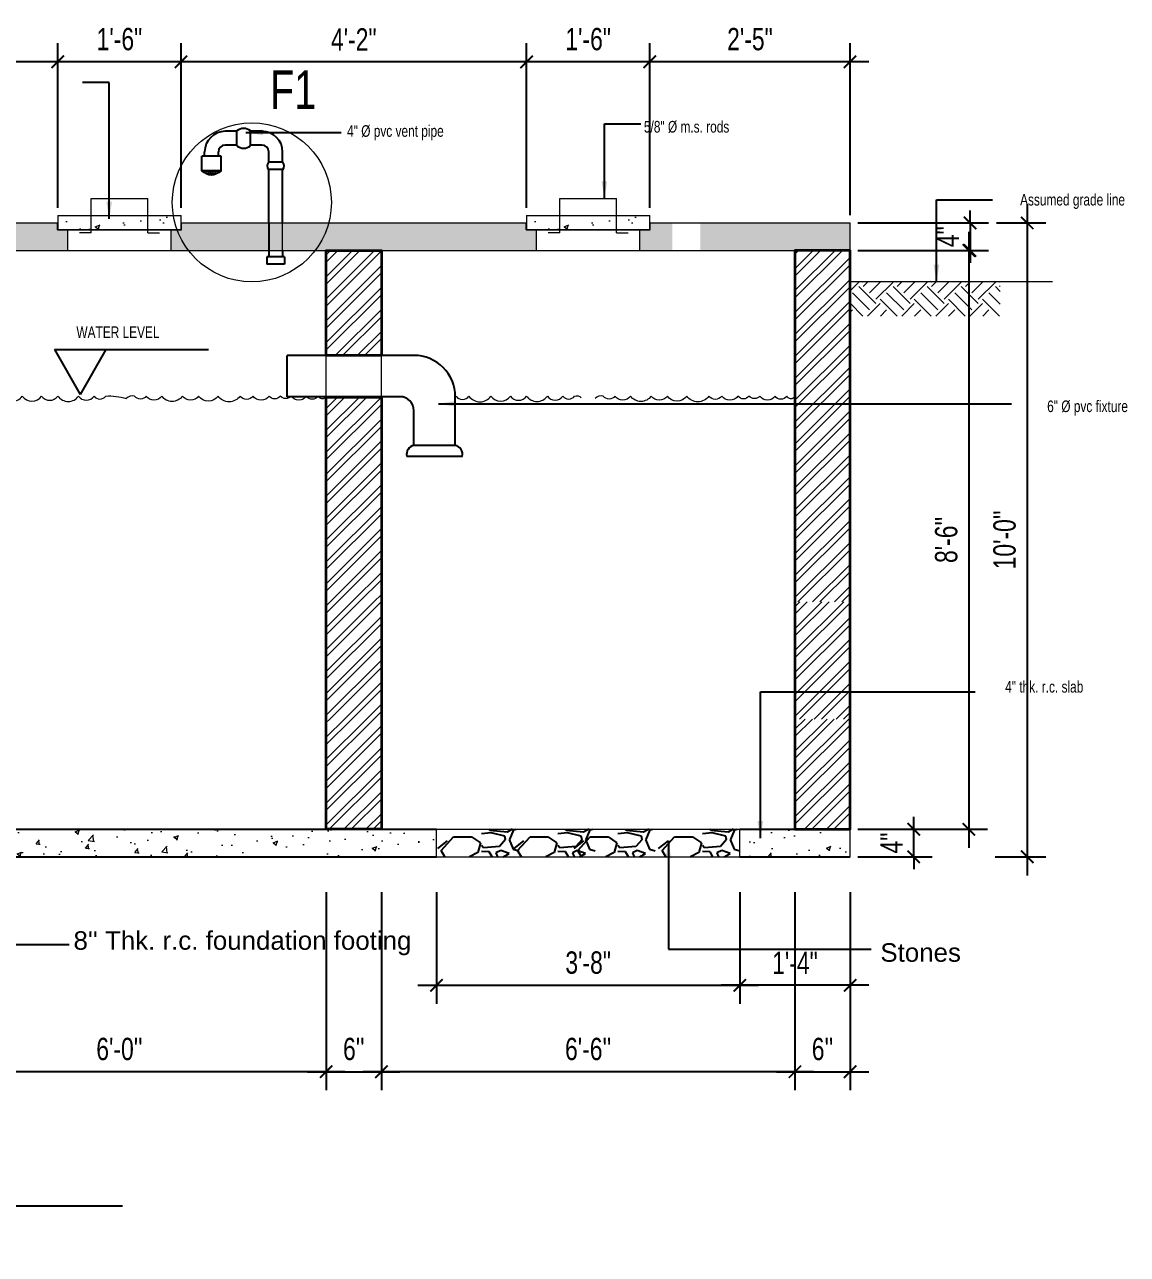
# Model space of a CAD drawing. Header units: inches. Extents: x 8351 to 42256, y 21052 to 33437.
# Drawn here: x 17226.1 to 17386.1, y 24274.4 to 24452.9 of the extents above; entities that cross this region are included whole.
import ezdxf
from ezdxf.enums import TextEntityAlignment as Align

# ---------------------------------------------------------------- set-up
doc = ezdxf.new("R2010")
doc.units = ezdxf.units.IN
doc.header["$MEASUREMENT"] = 0
for name, color, linetype, lineweight in [('A-ANNO-NOTE', 7, 'Continuous', 9), ('text', 7, 'Continuous', 9), ('wall', 7, 'Continuous', 53)]:
    doc.layers.add(name, color=color, linetype=linetype, lineweight=lineweight)
doc.styles.add('AEP', font='swisscl.ttf')
doc.styles.add('AEP style', font='swisscl.ttf')
doc.styles.add('RomanS', font='tahoma.ttf')
doc.styles.add('SANSSERIFBOLD', font='sanssb__.ttf')
doc.styles.add('style1', font='arial.ttf')
doc.dimstyles.new('BB', dxfattribs={"dimscale": 20, "dimtxt": 0.18, "dimasz": 0.125, "dimexe": 0.18, "dimexo": 0.0625, "dimgap": 0.09, "dimtad": 1, "dimdec": 0, "dimzin": 0, "dimdsep": 46, "dimlunit": 4, "dimtxsty": 'RomanS', "dimblk": 'ARCHTICK', "dimcen": 0.09, "dimclrt": 4, "dimadec": 0, "dimazin": 0, "dimtfac": 1, "dimtdec": 0, "dimtofl": 0, "dimtmove": 1, "dimatfit": 3, "dimfxl": 1, "dimtolj": 1, "dimtzin": 0, "dimarcsym": 0})
doc.dimstyles.new('IB-1', dxfattribs={"dimscale": 46, "dimtxt": 0.18, "dimasz": 0.1, "dimexe": 0.15, "dimexo": 0.0625, "dimgap": 0.09, "dimtad": 1, "dimdec": 0, "dimzin": 0, "dimdsep": 46, "dimlunit": 4, "dimtxsty": 'AEP', "dimblk": 'ARCHTICK', "dimcen": 0.09, "dimdle": 0.15, "dimclrd": 8, "dimclre": 8, "dimadec": 0, "dimazin": 0, "dimtfac": 1, "dimtdec": 0, "dimtix": 1, "dimtmove": 2, "dimatfit": 3, "dimfxl": 1, "dimtolj": 1, "dimtzin": 0, "dimarcsym": 0})
pattern_1 = [(50, (-65631.3867, 142724.394), (7.17260183, -0.62752135), [0.75, -8.25]), (355, (-65631.387, 142724.394), (-1.38751334, 7.52192134), [0.6, -6.6]), (100.4514, (-65630.789, 142724.342), (5.78509382, 6.89439542), [0.6374019, -7.01142112]), (46.1842, (-65631.387, 142726.394), (10.6724105, -1.65519014), [1.125, -12.375]), (96.6356, (-65630.497, 142726.256), (9.34662706, 9.7411787), [0.9561029, -10.51713]), (351.1842, (-65631.387, 142726.394), (9.34661945, 9.741186), [0.9, -9.9]), (21, (-65630.3867, 142725.894), (5.96907052, -4.0261889), [0.75, -8.25]), (326, (-65630.387, 142725.894), (2.43315332, 7.25150045), [0.6, -6.6]), (71.4514, (-65629.889, 142725.5586), (8.4022263, 3.22530497), [0.6374019, -7.01142112]), (37.5, (-65631.3867, 142724.3941), (0.121598553, 3.32893854), [0, -6.52, 0, -6.7, 0, -6.625]), (7.5, (-65631.3867, 142724.394), (2.630695374, 3.94411712), [0, -3.82, 0, -6.37, 0, -2.525]), (327.5, (-65633.6167, 142724.3941), (5.33822436, -0.225548717), [0, -2.5, 0, -7.8, 0, -10.35]), (317.5, (-65634.6167, 142724.394), (5.8318617, 1.00104982), [0, -3.25, 0, -5.18, 0, -7.35])]
pattern_2 = [(45, (-65631.3867, 142724.3941), (-1.590990258, 1.590990258), []), (45, (-65630.326, 142724.3941), (-1.590990258, 1.590990258), [])]

# ---------------------------------------------------------------- blocks, each defined once
blk = doc.blocks.new('_ArchTick')
at = {"color": 0, "linetype": 'ByBlock', "const_width": 0.15}
blk.add_lwpolyline([(-0.5, -0.5), (0.5, 0.5)], dxfattribs=at)
blk = doc.blocks.new('*D466')
at = {"layer": 'A-ANNO-NOTE', "color": 8, "linetype": 'Continuous', "lineweight": -2, "transparency": 16777216}
for p, q in [((17285.88, 24327), (17285.88, 24310.78)), ((17329.88, 24327), (17329.88, 24310.78)), ((17283.18, 24313.48), (17332.58, 24313.48))]:
    blk.add_line(p, q, dxfattribs=at)
at = {"layer": 'Defpoints', "color": 0, "linetype": 'Continuous', "transparency": 16777216}
for p in [(17285.88, 24328.13), (17329.88, 24328.13), (17329.88, 24313.48)]:
    blk.add_point(p, dxfattribs=at)
at = {"layer": 'A-ANNO-NOTE', "color": 8, "linetype": 'Continuous', "lineweight": -2, "transparency": 16777216, "xscale": 1.8, "yscale": 1.8, "zscale": 1.8, "rotation": 180}
blk.add_blockref('_ArchTick', (17285.88, 24313.48), dxfattribs=at)
at = {"layer": 'A-ANNO-NOTE', "color": 8, "linetype": 'Continuous', "lineweight": -2, "transparency": 16777216, "xscale": 1.8, "yscale": 1.8, "zscale": 1.8}
blk.add_blockref('_ArchTick', (17329.88, 24313.48), dxfattribs=at)
at = {"layer": 'A-ANNO-NOTE', "color": 0, "linetype": 'Continuous', "transparency": 16777216, "insert": (17307.88, 24316.76), "char_height": 3.24, "attachment_point": 5, "style": 'AEP'}
blk.add_mtext('\\A1;3\'-8"', dxfattribs=at)
blk = doc.blocks.new('*D467')
at = {"layer": 'A-ANNO-NOTE', "color": 8, "linetype": 'Continuous', "lineweight": -2, "transparency": 16777216}
for p, q in [((17329.88, 24327), (17329.88, 24310.78)), ((17345.88, 24327), (17345.88, 24310.78)), ((17348.58, 24313.48), (17327.18, 24313.48))]:
    blk.add_line(p, q, dxfattribs=at)
at = {"layer": 'Defpoints', "color": 0, "linetype": 'Continuous', "transparency": 16777216}
for p in [(17329.88, 24328.13), (17345.88, 24328.13), (17329.88, 24313.48)]:
    blk.add_point(p, dxfattribs=at)
at = {"layer": 'A-ANNO-NOTE', "color": 8, "linetype": 'Continuous', "lineweight": -2, "transparency": 16777216, "xscale": 1.8, "yscale": 1.8, "zscale": 1.8, "rotation": 180}
blk.add_blockref('_ArchTick', (17329.88, 24313.48), dxfattribs=at)
at = {"layer": 'A-ANNO-NOTE', "color": 8, "linetype": 'Continuous', "lineweight": -2, "transparency": 16777216, "xscale": 1.8, "yscale": 1.8, "zscale": 1.8}
blk.add_blockref('_ArchTick', (17345.88, 24313.48), dxfattribs=at)
at = {"layer": 'A-ANNO-NOTE', "color": 0, "linetype": 'Continuous', "transparency": 16777216, "insert": (17337.88, 24316.72), "char_height": 3.24, "attachment_point": 5, "style": 'AEP'}
blk.add_mtext('\\A1;1\'-4"', dxfattribs=at)
blk = doc.blocks.new('*D508')
at = {"layer": 'A-ANNO-NOTE', "color": 8, "linetype": 'Continuous', "lineweight": -2, "transparency": 16777216}
for p, q in [((17363.28, 24424.13), (17363.28, 24425.93)), ((17347.01, 24424.13), (17365.98, 24424.13)), ((17363.28, 24424.13), (17363.28, 24420.13)), ((17347.01, 24420.13), (17365.98, 24420.13)), ((17363.28, 24420.13), (17363.28, 24418.33))]:
    blk.add_line(p, q, dxfattribs=at)
at = {"layer": 'Defpoints', "color": 0, "linetype": 'Continuous', "transparency": 16777216}
for p in [(17345.88, 24424.13), (17345.88, 24420.13), (17363.28, 24420.13)]:
    blk.add_point(p, dxfattribs=at)
at = {"layer": 'A-ANNO-NOTE', "color": 8, "linetype": 'Continuous', "lineweight": -2, "transparency": 16777216, "xscale": 1.8, "yscale": 1.8, "zscale": 1.8}
for p, rotation in [((17363.28, 24424.13), 270), ((17363.28, 24420.13), 90)]:
    blk.add_blockref('_ArchTick', p, dxfattribs=dict(at, rotation=rotation))
at = {"layer": 'A-ANNO-NOTE', "color": 0, "linetype": 'Continuous', "transparency": 16777216, "insert": (17360.04, 24422.13), "char_height": 3.24, "attachment_point": 5, "rotation": 90, "style": 'AEP'}
blk.add_mtext('\\A1;4"', dxfattribs=at)
blk = doc.blocks.new('*D462')
at = {"layer": 'A-ANNO-NOTE', "color": 8, "linetype": 'Continuous', "lineweight": -2, "transparency": 16777216}
for p, q in [((17269.88, 24327), (17269.88, 24298.24)), ((17209.88, 24317.47), (17209.88, 24298.24)), ((17272.58, 24300.94), (17207.18, 24300.94))]:
    blk.add_line(p, q, dxfattribs=at)
at = {"layer": 'Defpoints', "color": 0, "linetype": 'Continuous', "transparency": 16777216}
for p in [(17269.88, 24328.13), (17209.88, 24318.6), (17209.88, 24300.94)]:
    blk.add_point(p, dxfattribs=at)
at = {"layer": 'A-ANNO-NOTE', "color": 8, "linetype": 'Continuous', "lineweight": -2, "transparency": 16777216, "xscale": 1.8, "yscale": 1.8, "zscale": 1.8, "rotation": 180}
blk.add_blockref('_ArchTick', (17209.88, 24300.94), dxfattribs=at)
at = {"layer": 'A-ANNO-NOTE', "color": 8, "linetype": 'Continuous', "lineweight": -2, "transparency": 16777216, "xscale": 1.8, "yscale": 1.8, "zscale": 1.8}
blk.add_blockref('_ArchTick', (17269.88, 24300.94), dxfattribs=at)
at = {"layer": 'A-ANNO-NOTE', "color": 0, "linetype": 'Continuous', "transparency": 16777216, "insert": (17239.88, 24304.22), "char_height": 3.24, "attachment_point": 5, "style": 'AEP'}
blk.add_mtext("\\A1;6'-0''", dxfattribs=at)
blk = doc.blocks.new('*D463')
at = {"layer": 'A-ANNO-NOTE', "color": 8, "linetype": 'Continuous', "lineweight": -2, "transparency": 16777216}
for p, q in [((17269.88, 24327), (17269.88, 24298.24)), ((17277.88, 24327), (17277.88, 24298.24)), ((17267.18, 24300.94), (17280.58, 24300.94))]:
    blk.add_line(p, q, dxfattribs=at)
at = {"layer": 'Defpoints', "color": 0, "linetype": 'Continuous', "transparency": 16777216}
for p in [(17269.88, 24328.13), (17277.88, 24328.13), (17277.88, 24300.94)]:
    blk.add_point(p, dxfattribs=at)
at = {"layer": 'A-ANNO-NOTE', "color": 8, "linetype": 'Continuous', "lineweight": -2, "transparency": 16777216, "xscale": 1.8, "yscale": 1.8, "zscale": 1.8, "rotation": 180}
blk.add_blockref('_ArchTick', (17269.88, 24300.94), dxfattribs=at)
at = {"layer": 'A-ANNO-NOTE', "color": 8, "linetype": 'Continuous', "lineweight": -2, "transparency": 16777216, "xscale": 1.8, "yscale": 1.8, "zscale": 1.8}
blk.add_blockref('_ArchTick', (17277.88, 24300.94), dxfattribs=at)
at = {"layer": 'A-ANNO-NOTE', "color": 0, "linetype": 'Continuous', "transparency": 16777216, "insert": (17273.88, 24304.22), "char_height": 3.24, "attachment_point": 5, "style": 'AEP'}
blk.add_mtext("\\A1;6''", dxfattribs=at)
blk = doc.blocks.new('*D464')
at = {"layer": 'A-ANNO-NOTE', "color": 8, "linetype": 'Continuous', "lineweight": -2, "transparency": 16777216}
for p, q in [((17337.88, 24327), (17337.88, 24298.24)), ((17277.88, 24325.88), (17277.88, 24298.24)), ((17340.58, 24300.94), (17275.18, 24300.94))]:
    blk.add_line(p, q, dxfattribs=at)
at = {"layer": 'Defpoints', "color": 0, "linetype": 'Continuous', "transparency": 16777216}
for p in [(17337.88, 24328.13), (17277.88, 24327), (17277.88, 24300.94)]:
    blk.add_point(p, dxfattribs=at)
at = {"layer": 'A-ANNO-NOTE', "color": 8, "linetype": 'Continuous', "lineweight": -2, "transparency": 16777216, "xscale": 1.8, "yscale": 1.8, "zscale": 1.8, "rotation": 180}
blk.add_blockref('_ArchTick', (17277.88, 24300.94), dxfattribs=at)
at = {"layer": 'A-ANNO-NOTE', "color": 8, "linetype": 'Continuous', "lineweight": -2, "transparency": 16777216, "xscale": 1.8, "yscale": 1.8, "zscale": 1.8}
blk.add_blockref('_ArchTick', (17337.88, 24300.94), dxfattribs=at)
at = {"layer": 'A-ANNO-NOTE', "color": 0, "linetype": 'Continuous', "transparency": 16777216, "insert": (17307.88, 24304.22), "char_height": 3.24, "attachment_point": 5, "style": 'AEP'}
blk.add_mtext("\\A1;6'-6''", dxfattribs=at)
blk = doc.blocks.new('*D496')
at = {"layer": 'A-ANNO-NOTE', "color": 8, "linetype": 'Continuous', "lineweight": -2, "transparency": 16777216}
for p, q in [((17363.11, 24422.83), (17363.11, 24333.43)), ((17347.01, 24420.13), (17365.81, 24420.13)), ((17355.01, 24336.13), (17365.81, 24336.13))]:
    blk.add_line(p, q, dxfattribs=at)
at = {"layer": 'Defpoints', "color": 0, "linetype": 'Continuous', "transparency": 16777216}
for p in [(17345.88, 24420.13), (17353.88, 24336.13), (17363.11, 24336.13)]:
    blk.add_point(p, dxfattribs=at)
at = {"layer": 'A-ANNO-NOTE', "color": 8, "linetype": 'Continuous', "lineweight": -2, "transparency": 16777216, "xscale": 1.8, "yscale": 1.8, "zscale": 1.8}
for p, rotation in [((17363.11, 24420.13), 90), ((17363.11, 24336.13), 270)]:
    blk.add_blockref('_ArchTick', p, dxfattribs=dict(at, rotation=rotation))
at = {"layer": 'A-ANNO-NOTE', "color": 0, "linetype": 'Continuous', "transparency": 16777216, "insert": (17359.84, 24378.13), "char_height": 3.24, "attachment_point": 5, "rotation": 90, "style": 'AEP'}
blk.add_mtext("\\A1;8'-6''", dxfattribs=at)
blk = doc.blocks.new('*D500')
at = {"layer": 'A-ANNO-NOTE', "color": 8, "linetype": 'Continuous', "lineweight": -2, "transparency": 16777216}
for p, q in [((17194.82, 24426.32), (17194.82, 24450.21)), ((17230.94, 24426.32), (17230.94, 24450.21)), ((17233.64, 24447.51), (17192.12, 24447.51))]:
    blk.add_line(p, q, dxfattribs=at)
at = {"layer": 'Defpoints', "color": 0, "linetype": 'Continuous', "transparency": 16777216}
for p in [(17194.82, 24447.51), (17194.82, 24425.19), (17230.94, 24425.19)]:
    blk.add_point(p, dxfattribs=at)
at = {"layer": 'A-ANNO-NOTE', "color": 8, "linetype": 'Continuous', "lineweight": -2, "transparency": 16777216, "xscale": 1.8, "yscale": 1.8, "zscale": 1.8, "rotation": 180}
blk.add_blockref('_ArchTick', (17194.82, 24447.51), dxfattribs=at)
at = {"layer": 'A-ANNO-NOTE', "color": 8, "linetype": 'Continuous', "lineweight": -2, "transparency": 16777216, "xscale": 1.8, "yscale": 1.8, "zscale": 1.8}
blk.add_blockref('_ArchTick', (17230.94, 24447.51), dxfattribs=at)
at = {"layer": 'A-ANNO-NOTE', "color": 0, "linetype": 'Continuous', "transparency": 16777216, "insert": (17212.88, 24450.79), "char_height": 3.24, "attachment_point": 5, "style": 'AEP'}
blk.add_mtext("\\A1;3'", dxfattribs=at)
blk = doc.blocks.new('*D501')
at = {"layer": 'A-ANNO-NOTE', "color": 8, "linetype": 'Continuous', "lineweight": -2, "transparency": 16777216}
for p, q in [((17230.94, 24426.32), (17230.94, 24450.21)), ((17248.82, 24426.32), (17248.82, 24450.21)), ((17251.52, 24447.51), (17228.24, 24447.51))]:
    blk.add_line(p, q, dxfattribs=at)
at = {"layer": 'Defpoints', "color": 0, "linetype": 'Continuous', "transparency": 16777216}
for p in [(17230.94, 24447.51), (17230.94, 24425.19), (17248.82, 24425.19)]:
    blk.add_point(p, dxfattribs=at)
at = {"layer": 'A-ANNO-NOTE', "color": 8, "linetype": 'Continuous', "lineweight": -2, "transparency": 16777216, "xscale": 1.8, "yscale": 1.8, "zscale": 1.8, "rotation": 180}
blk.add_blockref('_ArchTick', (17230.94, 24447.51), dxfattribs=at)
at = {"layer": 'A-ANNO-NOTE', "color": 8, "linetype": 'Continuous', "lineweight": -2, "transparency": 16777216, "xscale": 1.8, "yscale": 1.8, "zscale": 1.8}
blk.add_blockref('_ArchTick', (17248.82, 24447.51), dxfattribs=at)
at = {"layer": 'A-ANNO-NOTE', "color": 0, "linetype": 'Continuous', "transparency": 16777216, "insert": (17239.88, 24450.79), "char_height": 3.24, "attachment_point": 5, "style": 'AEP'}
blk.add_mtext('\\A1;1\'-6"', dxfattribs=at)
blk = doc.blocks.new('*D502')
at = {"layer": 'A-ANNO-NOTE', "color": 8, "linetype": 'Continuous', "lineweight": -2, "transparency": 16777216}
for p, q in [((17248.82, 24428.63), (17248.82, 24450.21)), ((17298.94, 24426.32), (17298.94, 24450.21)), ((17301.64, 24447.51), (17246.12, 24447.51))]:
    blk.add_line(p, q, dxfattribs=at)
at = {"layer": 'Defpoints', "color": 0, "linetype": 'Continuous', "transparency": 16777216}
for p in [(17248.82, 24447.51), (17248.82, 24427.5), (17298.94, 24425.19)]:
    blk.add_point(p, dxfattribs=at)
at = {"layer": 'A-ANNO-NOTE', "color": 8, "linetype": 'Continuous', "lineweight": -2, "transparency": 16777216, "xscale": 1.8, "yscale": 1.8, "zscale": 1.8, "rotation": 180}
blk.add_blockref('_ArchTick', (17248.82, 24447.51), dxfattribs=at)
at = {"layer": 'A-ANNO-NOTE', "color": 8, "linetype": 'Continuous', "lineweight": -2, "transparency": 16777216, "xscale": 1.8, "yscale": 1.8, "zscale": 1.8}
blk.add_blockref('_ArchTick', (17298.94, 24447.51), dxfattribs=at)
at = {"layer": 'A-ANNO-NOTE', "color": 0, "linetype": 'Continuous', "transparency": 16777216, "insert": (17273.88, 24450.76), "char_height": 3.24, "attachment_point": 5, "style": 'AEP'}
blk.add_mtext('\\A1;4\'-2"', dxfattribs=at)
blk = doc.blocks.new('*D503')
at = {"layer": 'A-ANNO-NOTE', "color": 8, "linetype": 'Continuous', "lineweight": -2, "transparency": 16777216}
for p, q in [((17298.94, 24428.63), (17298.94, 24450.21)), ((17316.82, 24426.32), (17316.82, 24450.21)), ((17319.52, 24447.51), (17296.24, 24447.51))]:
    blk.add_line(p, q, dxfattribs=at)
at = {"layer": 'Defpoints', "color": 0, "linetype": 'Continuous', "transparency": 16777216}
for p in [(17298.94, 24447.51), (17298.94, 24427.5), (17316.82, 24425.19)]:
    blk.add_point(p, dxfattribs=at)
at = {"layer": 'A-ANNO-NOTE', "color": 8, "linetype": 'Continuous', "lineweight": -2, "transparency": 16777216, "xscale": 1.8, "yscale": 1.8, "zscale": 1.8, "rotation": 180}
blk.add_blockref('_ArchTick', (17298.94, 24447.51), dxfattribs=at)
at = {"layer": 'A-ANNO-NOTE', "color": 8, "linetype": 'Continuous', "lineweight": -2, "transparency": 16777216, "xscale": 1.8, "yscale": 1.8, "zscale": 1.8}
blk.add_blockref('_ArchTick', (17316.82, 24447.51), dxfattribs=at)
at = {"layer": 'A-ANNO-NOTE', "color": 0, "linetype": 'Continuous', "transparency": 16777216, "insert": (17307.88, 24450.79), "char_height": 3.24, "attachment_point": 5, "style": 'AEP'}
blk.add_mtext('\\A1;1\'-6"', dxfattribs=at)
blk = doc.blocks.new('*D465')
at = {"layer": 'A-ANNO-NOTE', "color": 8, "linetype": 'Continuous', "lineweight": -2, "transparency": 16777216}
for p, q in [((17316.82, 24428.63), (17316.82, 24450.21)), ((17345.88, 24425.25), (17345.88, 24450.21)), ((17348.58, 24447.51), (17314.12, 24447.51))]:
    blk.add_line(p, q, dxfattribs=at)
at = {"layer": 'Defpoints', "color": 0, "linetype": 'Continuous', "transparency": 16777216}
for p in [(17316.82, 24447.51), (17316.82, 24427.5), (17345.88, 24424.13)]:
    blk.add_point(p, dxfattribs=at)
at = {"layer": 'A-ANNO-NOTE', "color": 8, "linetype": 'Continuous', "lineweight": -2, "transparency": 16777216, "xscale": 1.8, "yscale": 1.8, "zscale": 1.8, "rotation": 180}
blk.add_blockref('_ArchTick', (17316.82, 24447.51), dxfattribs=at)
at = {"layer": 'A-ANNO-NOTE', "color": 8, "linetype": 'Continuous', "lineweight": -2, "transparency": 16777216, "xscale": 1.8, "yscale": 1.8, "zscale": 1.8}
blk.add_blockref('_ArchTick', (17345.88, 24447.51), dxfattribs=at)
at = {"layer": 'A-ANNO-NOTE', "color": 0, "linetype": 'Continuous', "transparency": 16777216, "insert": (17331.35, 24450.79), "char_height": 3.24, "attachment_point": 5, "style": 'AEP'}
blk.add_mtext('\\A1;2\'-5"', dxfattribs=at)
blk = doc.blocks.new('*D494')
at = {"layer": 'A-ANNO-NOTE', "color": 8, "linetype": 'Continuous', "lineweight": -2, "transparency": 16777216}
for p, q in [((17355.11, 24336.13), (17355.11, 24337.93)), ((17347.01, 24336.13), (17357.81, 24336.13)), ((17355.11, 24332.13), (17355.11, 24336.13)), ((17347.01, 24332.13), (17357.81, 24332.13)), ((17355.11, 24332.13), (17355.11, 24330.33))]:
    blk.add_line(p, q, dxfattribs=at)
at = {"layer": 'Defpoints', "color": 0, "linetype": 'Continuous', "transparency": 16777216}
for p in [(17345.88, 24336.13), (17355.11, 24336.13), (17345.88, 24332.13)]:
    blk.add_point(p, dxfattribs=at)
at = {"layer": 'A-ANNO-NOTE', "color": 8, "linetype": 'Continuous', "lineweight": -2, "transparency": 16777216, "xscale": 1.8, "yscale": 1.8, "zscale": 1.8}
for p, rotation in [((17355.11, 24336.13), 270), ((17355.11, 24332.13), 90)]:
    blk.add_blockref('_ArchTick', p, dxfattribs=dict(at, rotation=rotation))
at = {"layer": 'A-ANNO-NOTE', "color": 0, "linetype": 'Continuous', "transparency": 16777216, "insert": (17351.87, 24334.13), "char_height": 3.24, "attachment_point": 5, "rotation": 90, "style": 'AEP'}
blk.add_mtext('\\A1;4"', dxfattribs=at)
blk = doc.blocks.new('*D459')
at = {"layer": 'A-ANNO-NOTE', "color": 8, "linetype": 'Continuous', "lineweight": -2, "transparency": 16777216}
for p, q in [((17337.88, 24327), (17337.88, 24298.24)), ((17345.88, 24327), (17345.88, 24298.24)), ((17335.18, 24300.94), (17348.58, 24300.94))]:
    blk.add_line(p, q, dxfattribs=at)
at = {"layer": 'Defpoints', "color": 0, "linetype": 'Continuous', "transparency": 16777216}
for p in [(17337.88, 24328.13), (17345.88, 24328.13), (17345.88, 24300.94)]:
    blk.add_point(p, dxfattribs=at)
at = {"layer": 'A-ANNO-NOTE', "color": 8, "linetype": 'Continuous', "lineweight": -2, "transparency": 16777216, "xscale": 1.8, "yscale": 1.8, "zscale": 1.8, "rotation": 180}
blk.add_blockref('_ArchTick', (17337.88, 24300.94), dxfattribs=at)
at = {"layer": 'A-ANNO-NOTE', "color": 8, "linetype": 'Continuous', "lineweight": -2, "transparency": 16777216, "xscale": 1.8, "yscale": 1.8, "zscale": 1.8}
blk.add_blockref('_ArchTick', (17345.88, 24300.94), dxfattribs=at)
at = {"layer": 'A-ANNO-NOTE', "color": 0, "linetype": 'Continuous', "transparency": 16777216, "insert": (17341.88, 24304.22), "char_height": 3.24, "attachment_point": 5, "style": 'AEP'}
blk.add_mtext("\\A1;6''", dxfattribs=at)
blk = doc.blocks.new('*D460')
at = {"layer": 'A-ANNO-NOTE', "color": 8, "linetype": 'Continuous', "lineweight": -2, "transparency": 16777216}
for p, q in [((17371.58, 24426.83), (17371.58, 24329.43)), ((17367.11, 24424.13), (17374.28, 24424.13)), ((17366.94, 24332.13), (17374.28, 24332.13))]:
    blk.add_line(p, q, dxfattribs=at)
at = {"layer": 'Defpoints', "color": 0, "linetype": 'Continuous', "transparency": 16777216}
for p in [(17365.98, 24424.13), (17365.81, 24332.13), (17371.58, 24332.13)]:
    blk.add_point(p, dxfattribs=at)
at = {"layer": 'A-ANNO-NOTE', "color": 8, "linetype": 'Continuous', "lineweight": -2, "transparency": 16777216, "xscale": 1.8, "yscale": 1.8, "zscale": 1.8}
for p, rotation in [((17371.58, 24424.13), 90), ((17371.58, 24332.13), 270)]:
    blk.add_blockref('_ArchTick', p, dxfattribs=dict(at, rotation=rotation))
at = {"layer": 'A-ANNO-NOTE', "color": 0, "linetype": 'Continuous', "transparency": 16777216, "insert": (17368.3, 24378.13), "char_height": 3.24, "attachment_point": 5, "rotation": 90, "style": 'AEP'}
blk.add_mtext("\\A1;10'-0''", dxfattribs=at)
blk = doc.blocks.new('*U419')
blk.add_line((0.8423, -0.5126), (3.7919, -0.5126))
at = {"lineweight": 25}
blk.add_circle((0.5923, -0.5126), 0.25, dxfattribs=at)
at = {"insert": (0.9523, -0.5907), "char_height": 0.09375, "width": 0.391625, "attachment_point": 1, "style": 'SANSSERIFBOLD'}
blk.add_mtext('Scale: ', dxfattribs=at)
at = {"ltscale": 15, "style": 'SANSSERIFBOLD', "flags": 8}
blk.add_attdef('VIEWNAME', text='', height=0.1875, dxfattribs=at).set_placement((0.9422, -0.5109), align=Align.BOTTOM_LEFT)
blk.add_attdef('#', text='', height=0.1875, dxfattribs=at).set_placement((0.5922, -0.5109), align=Align.MIDDLE_CENTER)
blk.add_attdef('VPSCALE', text='', height=0.0938, dxfattribs=at).set_placement((1.3617, -0.589), align=Align.TOP_LEFT)

msp = doc.modelspace()

# ---------------------------------------------------------------- hatches: boundary and pattern name
at = {"layer": 'A-ANNO-NOTE', "linetype": 'Continuous'}
h = msp.add_hatch(dxfattribs=at)
h.set_pattern_fill('AR-CONC', color=0, style=0)
h.set_pattern_definition([(50, (-65577.3867, 142724.394), (7.17260183, -0.62752135), [0.75, -8.25]), (355, (-65577.387, 142724.394), (-1.38751334, 7.52192134), [0.6, -6.6]), (100.4514, (-65576.789, 142724.342), (5.78509382, 6.89439542), [0.6374019, -7.01142112]), (46.1842, (-65577.387, 142726.394), (10.6724105, -1.65519014), [1.125, -12.375]), (96.6356, (-65576.497, 142726.256), (9.34662706, 9.7411787), [0.9561029, -10.51713]), (351.1842, (-65577.387, 142726.394), (9.34661945, 9.741186), [0.9, -9.9]), (21, (-65576.3867, 142725.894), (5.96907052, -4.0261889), [0.75, -8.25]), (326, (-65576.387, 142725.894), (2.43315332, 7.25150045), [0.6, -6.6]), (71.4514, (-65575.889, 142725.5586), (8.4022263, 3.22530497), [0.6374019, -7.01142112]), (37.5, (-65577.3867, 142724.3941), (0.121598553, 3.32893854), [0, -6.52, 0, -6.7, 0, -6.625]), (7.5, (-65577.3867, 142724.394), (2.630695374, 3.94411712), [0, -3.82, 0, -6.37, 0, -2.525]), (327.5, (-65579.6167, 142724.3941), (5.33822436, -0.225548717), [0, -2.5, 0, -7.8, 0, -10.35]), (317.5, (-65580.6167, 142724.394), (5.8318617, 1.00104982), [0, -3.25, 0, -5.18, 0, -7.35])])
h.paths.add_polyline_path([(17235.76, 24423.19), (17235.76, 24425.19), (17230.94, 24425.19), (17230.94, 24423.19)])
h.paths.add_polyline_path([(17235.76, 24425.19), (17235.76, 24423.19), (17244, 24423.19), (17244, 24425.19)])
h.paths.add_polyline_path([(17244, 24425.19), (17244, 24423.19), (17248.82, 24423.19), (17248.82, 24425.19)])
h = msp.add_hatch(dxfattribs=at)
h.set_pattern_fill('AR-CONC', color=0, style=0)
h.set_pattern_definition([(50, (-65509.3867, 142724.394), (7.17260183, -0.62752135), [0.75, -8.25]), (355, (-65509.387, 142724.394), (-1.38751334, 7.52192134), [0.6, -6.6]), (100.4514, (-65508.789, 142724.342), (5.78509382, 6.89439542), [0.6374019, -7.01142112]), (46.1842, (-65509.387, 142726.394), (10.6724105, -1.65519014), [1.125, -12.375]), (96.6356, (-65508.497, 142726.256), (9.34662706, 9.7411787), [0.9561029, -10.51713]), (351.1842, (-65509.387, 142726.394), (9.34661945, 9.741186), [0.9, -9.9]), (21, (-65508.3867, 142725.894), (5.96907052, -4.0261889), [0.75, -8.25]), (326, (-65508.387, 142725.894), (2.43315332, 7.25150045), [0.6, -6.6]), (71.4514, (-65507.889, 142725.5586), (8.4022263, 3.22530497), [0.6374019, -7.01142112]), (37.5, (-65509.3867, 142724.3941), (0.121598553, 3.32893854), [0, -6.52, 0, -6.7, 0, -6.625]), (7.5, (-65509.3867, 142724.394), (2.630695374, 3.94411712), [0, -3.82, 0, -6.37, 0, -2.525]), (327.5, (-65511.6167, 142724.3941), (5.33822436, -0.225548717), [0, -2.5, 0, -7.8, 0, -10.35]), (317.5, (-65512.6167, 142724.394), (5.8318617, 1.00104982), [0, -3.25, 0, -5.18, 0, -7.35])])
h.paths.add_polyline_path([(17303.76, 24423.19), (17303.76, 24425.19), (17298.94, 24425.19), (17298.94, 24423.19)])
h.paths.add_polyline_path([(17303.76, 24425.19), (17303.76, 24423.19), (17312, 24423.19), (17312, 24425.19)])
h.paths.add_polyline_path([(17312, 24425.19), (17312, 24423.19), (17316.82, 24423.19), (17316.82, 24425.19)])
h = msp.add_hatch(dxfattribs=at)
h.set_pattern_fill('AR-CONC', color=0, style=0)
h.set_pattern_definition(pattern_1)
h.paths.add_polyline_path([(17178.38, 24420.13), (17178.38, 24423.13), (17176.88, 24423.13), (17176.88, 24424.13), (17173.88, 24424.13), (17169.88, 24424.13), (17169.88, 24420.13)])
h.paths.add_polyline_path([(17232.38, 24420.13), (17232.38, 24423.13), (17230.88, 24423.13), (17230.88, 24424.13), (17194.88, 24424.13), (17194.88, 24423.13), (17193.38, 24423.13), (17193.38, 24420.13), (17197.88, 24420.13)])
h.paths.add_polyline_path([(17300.38, 24420.13), (17300.38, 24423.13), (17298.88, 24423.13), (17298.88, 24424.13), (17248.88, 24424.13), (17248.88, 24423.13), (17248.88, 24420.13)])
h.paths.add_polyline_path([(17247.38, 24420.13), (17248.88, 24420.13), (17248.88, 24423.13), (17247.38, 24423.13)])
h.paths.add_polyline_path([(17320.1, 24420.13), (17320.1, 24424.13), (17316.88, 24424.13), (17316.88, 24423.13), (17315.38, 24423.13), (17315.38, 24420.13)])
h.paths.add_polyline_path([(17324.16, 24424.13), (17324.16, 24420.13), (17345.88, 24420.13), (17345.88, 24424.13)])
h = msp.add_hatch(dxfattribs=at)
h.set_pattern_fill('ANSI32', color=0, scale=6, style=0)
h.set_pattern_definition(pattern_2)
h.paths.add_polyline_path([(17277.88, 24420.13), (17269.88, 24420.13), (17269.88, 24404.98), (17277.88, 24404.98)])
h.paths.add_polyline_path([(17269.88, 24369.13), (17277.88, 24369.13), (17277.88, 24398.85), (17269.88, 24398.85)])
h.paths.add_polyline_path([(17277.88, 24352.13), (17269.88, 24352.13), (17269.88, 24336.13), (17277.88, 24336.13)])
h = msp.add_hatch(dxfattribs=at)
h.set_pattern_fill('ANSI32', color=0, scale=6, style=0)
h.set_pattern_definition(pattern_2)
h.paths.add_polyline_path([(17337.88, 24369.13), (17345.88, 24369.13), (17345.88, 24420.13), (17337.88, 24420.13)])
h.paths.add_polyline_path([(17345.88, 24352.13), (17337.88, 24352.13), (17337.88, 24336.13), (17345.88, 24336.13)])
h = msp.add_hatch(dxfattribs=at)
h.set_pattern_fill('EARTH', color=0, scale=14, angle=45, style=0)
h.set_pattern_definition([(135, (100147.1472, 142724.394), (-4e-16, 4.94974747), [3.5, -3.5]), (135, (100148.0753, 142725.3222), (-4e-16, 4.94974747), [3.5, -3.5]), (135, (100149.0034, 142726.2503), (-4e-16, 4.94974747), [3.5, -3.5]), (45, (100149.0034, 142726.869), (4.94974747, 4e-16), [3.5, -3.5]), (45, (100148.0753, 142727.797), (4.94974747, 4e-16), [3.5, -3.5]), (45, (100147.1472, 142728.725), (4.94974747, 4e-16), [3.5, -3.5])])
h.paths.add_polyline_path([(17345.88, 24415.64), (17367.67, 24415.64), (17367.67, 24410.61), (17345.88, 24410.61)])
h = msp.add_hatch(dxfattribs=at)
h.set_pattern_fill('ANSI32', color=0, scale=6, style=0)
h.set_pattern_definition(pattern_2)
h.paths.add_polyline_path([(17277.88, 24369.13), (17269.88, 24369.13), (17269.88, 24352.13), (17277.88, 24352.13)])
h = msp.add_hatch(dxfattribs=at)
h.set_pattern_fill('ANSI32', color=0, scale=6, style=0)
h.set_pattern_definition([(45, (344944.256, 271368.869), (-1.590990258, 1.590990258), []), (45, (344945.3166, 271368.869), (-1.590990258, 1.590990258), [])])
h.paths.add_polyline_path([(17337.88, 24353.13), (17345.88, 24353.13), (17345.88, 24369.13), (17337.88, 24369.13)])
h.paths.add_polyline_path([(17345.88, 24352.13), (17345.88, 24353.13), (17337.88, 24353.13), (17337.88, 24352.13)])
h = msp.add_hatch(dxfattribs=at)
h.set_pattern_fill('AR-CONC', color=0, style=0)
h.set_pattern_definition(pattern_1)
h.paths.add_polyline_path([(17201.88, 24336.13), (17201.88, 24332.13), (17285.88, 24332.13), (17285.88, 24336.13)])
h.paths.add_polyline_path([(17345.88, 24332.13), (17345.88, 24336.13), (17329.88, 24336.13), (17329.88, 24332.13)])

# ---------------------------------------------------------------- linework, layer by layer
at = {"color": 0, "linetype": 'ByBlock'}
msp.add_line((17261.62, 24421.53), (17261.62, 24421.53), dxfattribs=at)
at = {"color": 0}
for p, q in [((17230.47, 24405.77), (17234.2, 24399.21)), ((17230.47, 24405.77), (17252.79, 24405.77)), ((17237.93, 24405.77), (17234.2, 24399.21)), ((17293.81, 24335.63), (17292.39, 24335.48)), ((17293.61, 24335.93), (17293.49, 24336.13)), ((17296.11, 24335.73), (17293.61, 24335.93)), ((17295.81, 24335.13), (17293.81, 24335.63)), ((17296.87, 24336.13), (17296.11, 24335.73)), ((17296.51, 24334.63), (17297.11, 24336.03)), ((17297.11, 24336.03), (17297.43, 24336.13)), ((17304.89, 24335.63), (17303.47, 24335.48)), ((17304.69, 24335.93), (17304.57, 24336.13)), ((17307.19, 24335.73), (17304.69, 24335.93)), ((17306.89, 24335.13), (17304.89, 24335.63)), ((17307.96, 24336.13), (17307.19, 24335.73)), ((17307.59, 24334.63), (17308.19, 24336.03)), ((17308.19, 24336.03), (17308.51, 24336.13)), ((17313.6, 24335.63), (17312.18, 24335.48)), ((17313.4, 24335.93), (17313.29, 24336.13)), ((17315.9, 24335.73), (17313.4, 24335.93)), ((17315.6, 24335.13), (17313.6, 24335.63)), ((17316.67, 24336.13), (17315.9, 24335.73)), ((17316.3, 24334.63), (17316.9, 24336.03)), ((17316.9, 24336.03), (17317.22, 24336.13)), ((17325.87, 24335.63), (17324.45, 24335.48)), ((17325.67, 24335.93), (17325.55, 24336.13)), ((17328.17, 24335.73), (17325.67, 24335.93)), ((17327.87, 24335.13), (17325.87, 24335.63)), ((17328.93, 24336.13), (17328.17, 24335.73)), ((17328.57, 24334.63), (17329.17, 24336.03)), ((17329.17, 24336.03), (17329.48, 24336.13)), ((17286.05, 24333.36), (17287.47, 24334.45)), ((17286.57, 24333.05), (17288.36, 24335.05)), ((17288.36, 24335.05), (17290.96, 24335.05)), ((17290.96, 24335.05), (17292.26, 24334.15)), ((17292.26, 24334.15), (17291.86, 24332.75)), ((17292.71, 24333.43), (17292.39, 24333.78)), ((17295.01, 24333.63), (17292.71, 24333.43)), ((17295.91, 24334.63), (17295.01, 24333.63)), ((17295.91, 24334.63), (17295.81, 24335.13)), ((17296.41, 24334.63), (17297.01, 24333.23)), ((17297.13, 24333.36), (17298.55, 24334.45)), ((17297.65, 24333.05), (17299.45, 24335.05)), ((17299.45, 24335.05), (17302.05, 24335.05)), ((17302.05, 24335.05), (17303.35, 24334.15)), ((17303.35, 24334.15), (17302.95, 24332.75)), ((17303.79, 24333.43), (17303.47, 24333.78)), ((17306.09, 24333.63), (17303.79, 24333.43)), ((17305.84, 24333.36), (17307.26, 24334.45)), ((17306.99, 24334.63), (17306.09, 24333.63)), ((17306.36, 24333.05), (17308.16, 24335.05)), ((17306.99, 24334.63), (17306.89, 24335.13)), ((17307.49, 24334.63), (17308.09, 24333.23)), ((17308.16, 24335.05), (17310.76, 24335.05)), ((17310.76, 24335.05), (17312.06, 24334.15)), ((17312.06, 24334.15), (17311.66, 24332.75)), ((17312.5, 24333.43), (17312.18, 24333.78)), ((17314.8, 24333.63), (17312.5, 24333.43)), ((17315.7, 24334.63), (17314.8, 24333.63)), ((17315.7, 24334.63), (17315.6, 24335.13)), ((17316.2, 24334.63), (17316.8, 24333.23)), ((17318.1, 24333.36), (17319.52, 24334.45)), ((17318.62, 24333.05), (17320.42, 24335.05)), ((17320.42, 24335.05), (17323.02, 24335.05)), ((17323.02, 24335.05), (17324.32, 24334.15)), ((17324.32, 24334.15), (17323.92, 24332.75)), ((17324.77, 24333.43), (17324.45, 24333.78)), ((17327.07, 24333.63), (17324.77, 24333.43)), ((17327.97, 24334.63), (17327.07, 24333.63)), ((17327.97, 24334.63), (17327.87, 24335.13)), ((17328.47, 24334.63), (17329.07, 24333.23)), ((17287.11, 24332.13), (17286.57, 24333.05)), ((17291.86, 24332.75), (17290.67, 24332.13)), ((17293.51, 24332.83), (17292.39, 24332.92)), ((17293.94, 24332.13), (17293.51, 24332.83)), ((17295.21, 24333.03), (17294.51, 24332.73)), ((17294.51, 24332.73), (17294.75, 24332.13)), ((17296.41, 24332.63), (17295.21, 24333.03)), ((17295.58, 24332.13), (17296.41, 24332.63)), ((17297.01, 24333.23), (17297.82, 24332.99)), ((17298.19, 24332.13), (17297.65, 24333.05)), ((17302.95, 24332.75), (17301.75, 24332.13)), ((17304.59, 24332.83), (17303.47, 24332.92)), ((17305.02, 24332.13), (17304.59, 24332.83)), ((17306.29, 24333.03), (17305.59, 24332.73)), ((17305.59, 24332.73), (17305.83, 24332.13)), ((17307.49, 24332.63), (17306.29, 24333.03)), ((17306.9, 24332.13), (17306.36, 24333.05)), ((17306.66, 24332.13), (17307.49, 24332.63)), ((17308.09, 24333.23), (17308.91, 24332.99)), ((17311.66, 24332.75), (17310.46, 24332.13)), ((17313.3, 24332.83), (17312.18, 24332.92)), ((17313.73, 24332.13), (17313.3, 24332.83)), ((17315, 24333.03), (17314.3, 24332.73)), ((17314.3, 24332.73), (17314.54, 24332.13)), ((17316.2, 24332.63), (17315, 24333.03)), ((17315.37, 24332.13), (17316.2, 24332.63)), ((17316.8, 24333.23), (17317.62, 24332.99)), ((17319.16, 24332.13), (17318.62, 24333.05)), ((17323.92, 24332.75), (17322.73, 24332.13)), ((17325.57, 24332.83), (17324.45, 24332.92)), ((17325.99, 24332.13), (17325.57, 24332.83)), ((17327.27, 24333.03), (17326.57, 24332.73)), ((17326.57, 24332.73), (17326.81, 24332.13)), ((17328.47, 24332.63), (17327.27, 24333.03)), ((17327.63, 24332.13), (17328.47, 24332.63)), ((17329.07, 24333.23), (17329.88, 24332.99))]:
    msp.add_line(p, q, dxfattribs=at)
at = {"color": 0, "lineweight": 35}
for points in [[(17277.88, 24404.91), (17269.88, 24404.91), (17269.88, 24420.13), (17277.88, 24420.13)], [(17337.88, 24336.13), (17345.88, 24336.13), (17345.88, 24420.13), (17337.88, 24420.13)], [(17269.88, 24398.85), (17277.88, 24398.85), (17277.88, 24336.13), (17269.88, 24336.13)]]:
    msp.add_lwpolyline(points, close=True, dxfattribs=at)
at = {"layer": 'A-ANNO-NOTE', "color": 0, "linetype": 'Continuous'}
for p, q in [((17235.76, 24422.7), (17235.76, 24427.69)), ((17235.76, 24427.69), (17244, 24427.69)), ((17244, 24422.7), (17244, 24427.69)), ((17303.76, 24422.7), (17303.76, 24427.69)), ((17303.76, 24427.69), (17312, 24427.69)), ((17312, 24422.7), (17312, 24427.69)), ((17230.94, 24425.19), (17248.82, 24425.19)), ((17230.94, 24425.19), (17230.94, 24423.19)), ((17248.82, 24423.19), (17248.82, 24425.19)), ((17298.94, 24425.19), (17316.82, 24425.19)), ((17298.94, 24425.19), (17298.94, 24423.19)), ((17316.82, 24423.19), (17316.82, 24425.19)), ((17194.82, 24424.13), (17230.88, 24424.13)), ((17230.88, 24424.13), (17230.94, 24424.13)), ((17230.88, 24423.13), (17230.88, 24424.13)), ((17230.88, 24423.13), (17232.38, 24423.13)), ((17230.94, 24423.19), (17248.82, 24423.19)), ((17232.38, 24423.13), (17247.38, 24423.13)), ((17232.38, 24420.13), (17232.38, 24423.13)), ((17235.76, 24422.7), (17234.07, 24422.7)), ((17244, 24422.7), (17245.69, 24422.7)), ((17247.38, 24423.13), (17248.88, 24423.13)), ((17247.38, 24420.13), (17247.38, 24423.13)), ((17248.82, 24424.13), (17248.88, 24424.13)), ((17248.88, 24424.13), (17298.88, 24424.13)), ((17248.88, 24423.13), (17248.88, 24424.13)), ((17263.56, 24420.13), (17263.56, 24424.13)), ((17298.88, 24423.13), (17298.88, 24424.13)), ((17298.88, 24424.13), (17298.94, 24424.13)), ((17298.88, 24423.13), (17300.38, 24423.13)), ((17298.94, 24423.19), (17316.82, 24423.19)), ((17300.38, 24420.13), (17300.38, 24423.13)), ((17300.38, 24423.13), (17315.38, 24423.13)), ((17303.76, 24422.7), (17302.07, 24422.7)), ((17312, 24422.7), (17313.69, 24422.7)), ((17315.38, 24420.13), (17315.38, 24423.13)), ((17315.38, 24423.13), (17316.88, 24423.13)), ((17316.88, 24424.13), (17316.82, 24424.13)), ((17316.88, 24424.13), (17323.75, 24424.13)), ((17316.88, 24423.13), (17316.88, 24424.13)), ((17323.75, 24424.13), (17345.88, 24424.13)), ((17345.88, 24420.13), (17345.88, 24424.13)), ((17169.88, 24420.13), (17232.38, 24420.13)), ((17232.38, 24420.13), (17247.38, 24420.13)), ((17247.38, 24420.13), (17300.38, 24420.13)), ((17269.88, 24404.98), (17269.88, 24420.13)), ((17277.88, 24404.98), (17277.88, 24420.13)), ((17300.38, 24420.13), (17315.38, 24420.13)), ((17315.38, 24420.13), (17323.75, 24420.13)), ((17323.75, 24420.13), (17345.88, 24420.13)), ((17337.88, 24369.13), (17337.88, 24420.13)), ((17345.88, 24369.13), (17345.88, 24420.13)), ((17345.88, 24415.64), (17375.26, 24415.64)), ((17345.88, 24415.64), (17370.44, 24415.64)), ((17269.88, 24398.85), (17269.88, 24404.98)), ((17277.88, 24404.98), (17269.88, 24404.98)), ((17277.88, 24398.85), (17277.88, 24404.98)), ((17269.88, 24369.13), (17269.88, 24398.85)), ((17277.88, 24398.85), (17269.88, 24398.85)), ((17277.88, 24369.13), (17277.88, 24398.85)), ((17269.88, 24352.13), (17269.88, 24369.13)), ((17269.88, 24352.13), (17269.88, 24369.13)), ((17277.88, 24352.13), (17277.88, 24369.13)), ((17277.88, 24352.13), (17277.88, 24369.13)), ((17337.88, 24352.13), (17337.88, 24369.13)), ((17337.88, 24352.13), (17337.88, 24369.13)), ((17345.88, 24352.13), (17345.88, 24369.13)), ((17345.88, 24352.13), (17345.88, 24369.13)), ((17269.88, 24336.13), (17269.88, 24352.13)), ((17277.88, 24336.13), (17277.88, 24352.13)), ((17337.88, 24336.13), (17337.88, 24352.13)), ((17345.88, 24332.13), (17345.88, 24352.13)), ((17285.88, 24332.13), (17285.88, 24336.13)), ((17285.88, 24336.13), (17329.88, 24336.13)), ((17291.7, 24336.13), (17297.82, 24336.13)), ((17302.78, 24336.13), (17308.91, 24336.13)), ((17311.49, 24336.13), (17317.62, 24336.13)), ((17323.75, 24336.13), (17329.88, 24336.13)), ((17329.88, 24332.13), (17329.88, 24336.13)), ((17285.88, 24332.13), (17329.88, 24332.13))]:
    msp.add_line(p, q, dxfattribs=at)
for points in [[(17210.1, 24398.91, 0.588335), (17211.29, 24399, 0.557896), (17212.98, 24399, 0.547755), (17215.16, 24399, 0.439121), (17216.77, 24399, 0.520567), (17218.36, 24399, 0.520567), (17220.71, 24399, 0.520567), (17222.59, 24399, 0.520567), (17225.78, 24399, 0.520567), (17228.6, 24399, 0.520567), (17230.95, 24399, 0.520567), (17233.96, 24399, 0.520567), (17236.21, 24399, 0.520567), (17237.9, 24399, -0.092922), (17240.88, 24398.63, -0.289935)], [(17269.88, 24398.91, -0.588335), (17268.69, 24399, -0.557896), (17267, 24399, -0.547755), (17264.81, 24399, -0.439121), (17263.21, 24399, -0.520567), (17261.61, 24399, -0.520567), (17259.27, 24399, -0.520567), (17257.39, 24399, -0.520567), (17254.19, 24399, -0.520567), (17251.37, 24399, -0.520567), (17249.03, 24399, -0.520567), (17246.02, 24399, -0.520567), (17243.77, 24399, -0.520567), (17242.08, 24399, 0.275963), (17240.88, 24398.63, 0.275963)], [(17288.6, 24398.87, 0.030905), (17288.71, 24399, 0.520567), (17290.59, 24399, 0.520567), (17293.78, 24399, 0.520567), (17296.6, 24399, 0.520567), (17298.95, 24399, 0.520567), (17301.96, 24399, 0.520567), (17304.21, 24399, 0.520567), (17305.9, 24399, -0.289935), (17306.88, 24398.75)], [(17337.88, 24398.91, -0.588335), (17336.69, 24399, -0.557896), (17335, 24399, -0.547755), (17332.81, 24399, -0.439121), (17331.21, 24399, -0.520567), (17329.61, 24399, -0.520567), (17327.27, 24399, -0.520567), (17325.39, 24399, -0.520567), (17322.19, 24399, -0.520567), (17319.37, 24399, -0.520567), (17317.03, 24399, -0.520567), (17314.02, 24399, -0.520567), (17311.77, 24399, -0.520567), (17310.08, 24399, 0.275963), (17308.88, 24398.63, 0.275963)]]:
    msp.add_lwpolyline(points, format="xyb", dxfattribs=at)
msp.add_circle((17259.09, 24427.11), 11.54, dxfattribs=at)
at = {"layer": 'wall', "color": 0, "lineweight": 25, "ltscale": 10}
for p, q in [((17256.9, 24437.43), (17255.24, 24437.43)), ((17256.9, 24435.31), (17256.9, 24437.5)), ((17258.9, 24435.31), (17258.9, 24437.5)), ((17260.56, 24437.43), (17258.9, 24437.43)), ((17256.9, 24435.43), (17255.24, 24435.43)), ((17260.56, 24435.43), (17258.9, 24435.43)), ((17251.84, 24431.7), (17251.84, 24433.84)), ((17254.64, 24433.84), (17251.84, 24433.84)), ((17252.24, 24433.84), (17252.24, 24434.43)), ((17254.24, 24433.84), (17254.24, 24434.43)), ((17254.64, 24431.7), (17254.64, 24433.84)), ((17261.56, 24432.93), (17261.56, 24434.43)), ((17263.56, 24432.93), (17263.56, 24434.43)), ((17254.64, 24431.7), (17251.84, 24431.7)), ((17254.59, 24431.66), (17251.89, 24431.66)), ((17263.6, 24432.93), (17261.53, 24432.93)), ((17263.6, 24431.87), (17261.53, 24431.87)), ((17261.56, 24424.13), (17261.56, 24431.87)), ((17263.56, 24424.13), (17263.56, 24431.87)), ((17252.13, 24431.54), (17252.07, 24431.54)), ((17252.38, 24431.54), (17252.26, 24431.54)), ((17252.38, 24431.41), (17252.26, 24431.41)), ((17254, 24431.29), (17252.47, 24431.29)), ((17252.63, 24431.54), (17252.51, 24431.54)), ((17252.63, 24431.41), (17252.51, 24431.41)), ((17252.88, 24431.54), (17252.76, 24431.54)), ((17252.88, 24431.41), (17252.76, 24431.41)), ((17252.88, 24431.16), (17252.76, 24431.16)), ((17253.13, 24431.54), (17253.01, 24431.54)), ((17253.13, 24431.41), (17253.01, 24431.41)), ((17253.13, 24431.16), (17253.01, 24431.16)), ((17253.38, 24431.54), (17253.26, 24431.54)), ((17253.38, 24431.41), (17253.26, 24431.41)), ((17253.38, 24431.16), (17253.26, 24431.16)), ((17253.63, 24431.54), (17253.51, 24431.54)), ((17253.63, 24431.41), (17253.51, 24431.41)), ((17253.63, 24431.16), (17253.51, 24431.16)), ((17253.88, 24431.54), (17253.76, 24431.54)), ((17253.88, 24431.41), (17253.76, 24431.41)), ((17254.13, 24431.54), (17254.01, 24431.54)), ((17254.13, 24431.41), (17254.01, 24431.41)), ((17254.38, 24431.54), (17254.26, 24431.54)), ((17261.56, 24424.13), (17261.56, 24420.13)), ((17263.85, 24419.21), (17261.28, 24419.21)), ((17261.28, 24419.21), (17261.28, 24418.14)), ((17261.56, 24420.13), (17261.56, 24419.21)), ((17263.56, 24420.13), (17263.56, 24419.21)), ((17263.85, 24419.21), (17263.85, 24418.14)), ((17263.85, 24418.14), (17261.28, 24418.14)), ((17264.21, 24398.91), (17264.21, 24404.91)), ((17269.88, 24404.91), (17264.21, 24404.91)), ((17277.88, 24404.91), (17269.88, 24404.91)), ((17282.6, 24404.91), (17277.88, 24404.91)), ((17269.88, 24398.91), (17264.21, 24398.91)), ((17277.88, 24398.91), (17269.88, 24398.91)), ((17280.6, 24398.91), (17277.88, 24398.91)), ((17288.6, 24391.85), (17288.6, 24398.91)), ((17282.6, 24391.85), (17282.6, 24396.91)), ((17288.6, 24391.85), (17282.6, 24391.85)), ((17289.63, 24390.25), (17281.57, 24390.25)), ((17201.88, 24336.13), (17285.88, 24336.13)), ((17329.88, 24336.13), (17345.88, 24336.13)), ((17201.88, 24332.13), (17285.88, 24332.13)), ((17329.88, 24332.13), (17345.88, 24332.13))]:
    msp.add_line(p, q, dxfattribs=at)
for centre, radius, start, end in [((17255.24, 24434.43), 3, 90, 180), ((17257.9, 24436.18), 1.66, 52.9612, 127.0388), ((17260.56, 24434.43), 3, 0, 90), ((17255.24, 24434.43), 1, 90, 180), ((17257.9, 24436.64), 1.66, 232.9612, 307.0388), ((17260.56, 24434.43), 1, 0, 90), ((17262.15, 24432.4), 0.814, 139.5511, 220.4489), ((17262.98, 24432.4), 0.814, 319.5511, 40.4489), ((17282.6, 24398.91), 6, 0, 90), ((17280.6, 24396.91), 2, 0, 90), ((17282.89, 24390.54), 1.34, 102.3282, 192.3282), ((17288.31, 24390.54), 1.34, 347.6718, 77.6718)]:
    msp.add_arc(centre, radius, start, end, dxfattribs=at)
msp.add_spline([(17254.64, 24431.7), (17253.22, 24431.05), (17251.84, 24431.7)], degree=3, dxfattribs=at)

# ---------------------------------------------------------------- block references
at = {"color": 0, "lineweight": 9}
ref = msp.add_blockref('*U419', (17133.44, 24295.92), dxfattribs=dict(at, xscale=28.18360765786117, yscale=28.18360765786117, zscale=28.18360765786117))
ref.add_attrib('#', '3', dxfattribs={"ltscale": 15, "height": 5.28, "style": 'SANSSERIFBOLD'}).set_placement((17150.5, 24281.91), align=Align.MIDDLE_CENTER)
ref.add_attrib('VIEWNAME', 'SECTION @ A-A', dxfattribs={"ltscale": 15, "height": 5.2747, "style": 'AEP style'}).set_placement((17159.93, 24281.78), align=Align.BOTTOM_LEFT)
ref.add_attrib('VPSCALE', 'N/A', dxfattribs={"ltscale": 15, "height": 2.642, "style": 'SANSSERIFBOLD'}).set_placement((17173.9, 24279.2), align=Align.TOP_LEFT)

# ---------------------------------------------------------------- texts
at = {"color": 0}
for s, height, style, p in [('5/8" %%C m.s. rods ', 1.68, 'AEP style', (17315.97, 24437.25)), ('4" %%C pvc vent pipe', 1.68, 'AEP style', (17272.91, 24436.63)), ('Assumed grade line', 1.68, 'AEP style', (17370.54, 24426.66)), ('WATER LEVEL', 1.68, 'AEP style', (17233.64, 24407.43)), ('6" %%C pvc fixture ', 1.68, 'AEP style', (17374.47, 24396.68)), ('4" thk. r.c. slab', 1.68, 'AEP style', (17368.38, 24355.97)), ("8'' Thk. r.c. foundation footing ", 2.688, 'style1', (17233.22, 24318.64)), ('Stones', 2.688, 'style1', (17350.27, 24316.9))]:
    msp.add_text(s, height=height, dxfattribs=dict(at, style=style)).set_placement(p)
at = {"layer": 'text', "color": 0, "style": 'AEP style'}
msp.add_text('F1', height=5.599, dxfattribs=at).set_placement((17261.73, 24440.68))

# ---------------------------------------------------------------- dimensions: what is measured, and where the dimension line sits
at = {"layer": 'A-ANNO-NOTE', "color": 0, "linetype": 'Continuous'}
for base, p1, p2, picture, middle in [((17194.82, 24447.51), (17230.94, 24425.19), (17194.82, 24425.19), '*D500', (17212.88, 24450.79)), ((17230.94, 24447.51), (17248.82, 24425.19), (17230.94, 24425.19), '*D501', (17239.88, 24450.79)), ((17248.82, 24447.51), (17298.94, 24425.19), (17248.82, 24427.5), '*D502', (17273.88, 24450.76)), ((17298.94, 24447.51), (17316.82, 24425.19), (17298.94, 24427.5), '*D503', (17307.88, 24450.79)), ((17316.82, 24447.51), (17345.88, 24424.13), (17316.82, 24427.5), '*D465', (17331.35, 24450.79)), ((17329.88, 24313.48), (17285.88, 24328.13), (17329.88, 24328.13), '*D466', (17307.88, 24316.76)), ((17329.88, 24313.48), (17345.88, 24328.13), (17329.88, 24328.13), '*D467', (17337.88, 24316.72))]:
    dim = msp.add_linear_dim(base=base, p1=p1, p2=p2, dimstyle='IB-1', override={"dimscale": 18}, dxfattribs=at)
    dim.commit()
    dim.dimension.update_dxf_attribs({"geometry": picture, "text_midpoint": middle})
for base, p1, p2, text, picture, middle in [((17371.58, 24332.13), (17365.98, 24424.13), (17365.81, 24332.13), "10'-0''", '*D460', (17368.3, 24378.13)), ((17363.11, 24336.13), (17345.88, 24420.13), (17353.88, 24336.13), "8'-6''", '*D496', (17359.84, 24378.13))]:
    dim = msp.add_linear_dim(base=base, p1=p1, p2=p2, angle=90, text=text, dimstyle='IB-1', override={"dimscale": 18}, dxfattribs=at)
    dim.commit()
    dim.dimension.update_dxf_attribs({"geometry": picture, "text_midpoint": middle})
for base, p1, p2, picture, middle in [((17363.28, 24420.13), (17345.88, 24424.13), (17345.88, 24420.13), '*D508', (17360.04, 24422.13)), ((17355.11, 24336.13), (17345.88, 24332.13), (17345.88, 24336.13), '*D494', (17351.87, 24334.13))]:
    dim = msp.add_linear_dim(base=base, p1=p1, p2=p2, angle=90, dimstyle='IB-1', override={"dimscale": 18}, dxfattribs=at)
    dim.commit()
    dim.dimension.update_dxf_attribs({"geometry": picture, "text_midpoint": middle})
for base, p1, p2, text, picture, middle in [((17209.88, 24300.94), (17269.88, 24328.13), (17209.88, 24318.6), "6'-0''", '*D462', (17239.88, 24304.22)), ((17277.88, 24300.94), (17269.88, 24328.13), (17277.88, 24328.13), "6''", '*D463', (17273.88, 24304.22)), ((17277.88, 24300.94), (17337.88, 24328.13), (17277.88, 24327), "6'-6''", '*D464', (17307.88, 24304.22)), ((17345.88, 24300.94), (17337.88, 24328.13), (17345.88, 24328.13), "6''", '*D459', (17341.88, 24304.22))]:
    dim = msp.add_linear_dim(base=base, p1=p1, p2=p2, text=text, dimstyle='IB-1', override={"dimscale": 18}, dxfattribs=at)
    dim.commit()
    dim.dimension.update_dxf_attribs({"geometry": picture, "text_midpoint": middle})

# ---------------------------------------------------------------- leaders
for points in [[(17238.4, 24424.74), (17238.4, 24444.52), (17234.54, 24444.52)], [(17258.23, 24437.27), (17272.04, 24437.27)], [(17310.23, 24427.69), (17310.23, 24438.5), (17315.53, 24438.5)], [(17358.41, 24415.56), (17358.41, 24427.46), (17366.52, 24427.46)], [(17286.17, 24397.88), (17369.28, 24397.88)], [(17332.86, 24334.82), (17332.86, 24356.06), (17364.01, 24356.06)], [(17221.72, 24333.79), (17221.72, 24319.4), (17232.61, 24319.4)], [(17319.52, 24334.45), (17319.52, 24318.75), (17348.96, 24318.75)]]:
    msp.add_leader(points, dimstyle='BB', dxfattribs=at)

doc.saveas('drawing.dxf')
